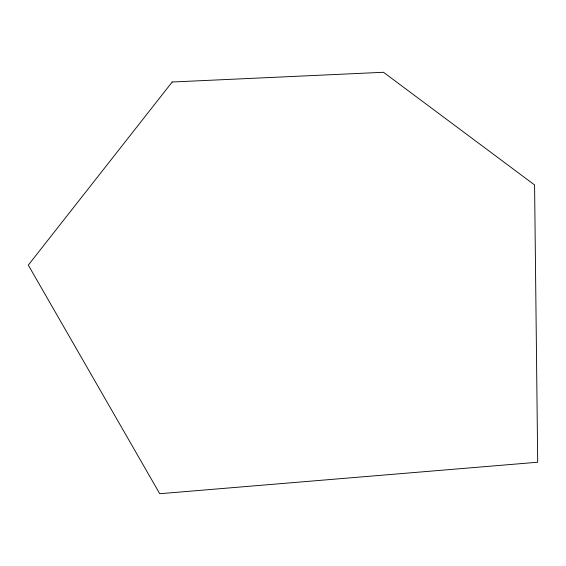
<?xml version="1.0" encoding="UTF-8"?>
<svg xmlns="http://www.w3.org/2000/svg" width="566" height="566" viewBox="0 0 566 566"><rect width="100%" height="100%" fill="white"/><g stroke="black" fill="none" stroke-linecap="round" stroke-linejoin="round"><path stroke-width="0.85" d="M172.198 82.006L28.3 265.114L159.739 493.722L537.7 462.238L534.58 184.948L383.493 72.278L172.198 82.006"/></g></svg>
